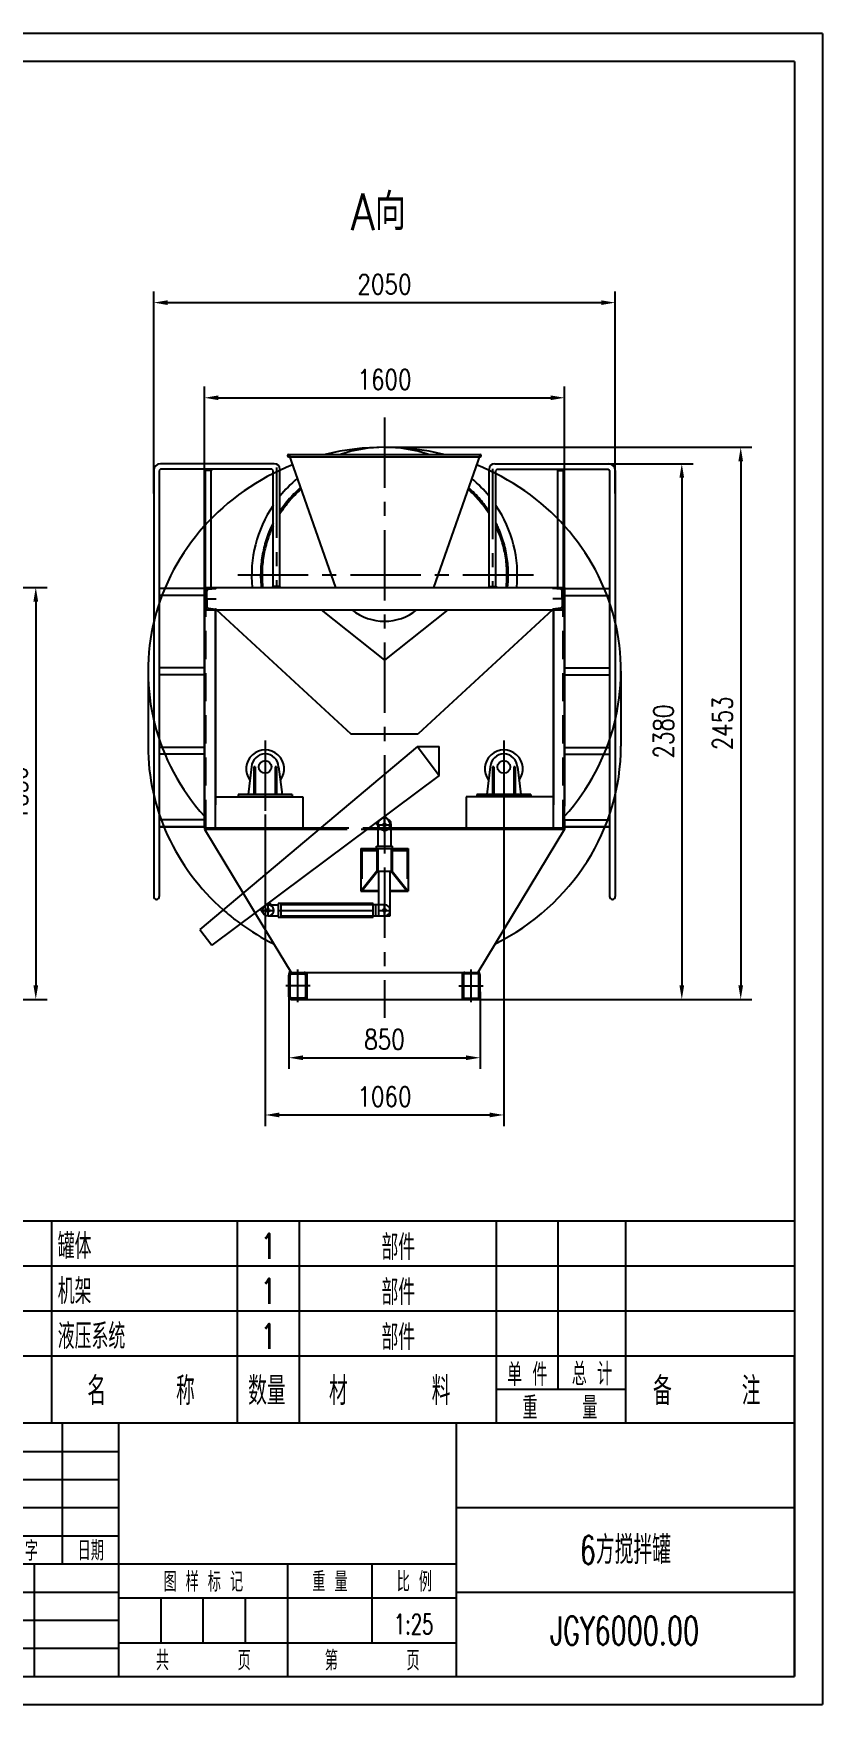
# Model space of a CAD drawing. Header units: inches. Extents: x -625 to 9875, y -125 to 7300.
# Drawn here: x 6371 to 9875, y -125 to 7300 of the extents above; entities that cross this region are included whole.
import ezdxf
from ezdxf.enums import TextEntityAlignment as Align

# ---------------------------------------------------------------- set-up
doc = ezdxf.new("R2010")
doc.units = ezdxf.units.IN
doc.header["$LTSCALE"] = 250
for name, pattern in [('CENTER', [2, 1.25, -0.25, 0.25, -0.25]), ('DASHED', [0.75, 0.5, -0.25]), ('EB_DASHDOT', [39, 30, -3, 3, -3])]:
    doc.linetypes.add(name, pattern=pattern)
for name, color, linetype in [('1轮廓实线层', 7, 'Continuous'), ('2细线层', 4, 'Continuous'), ('3中心线层', 1, 'CENTER'), ('4虚线层', 6, 'DASHED'), ('5剖面线层', 2, 'Continuous'), ('6文字层', 3, 'Continuous'), ('图框层', 7, 'Continuous')]:
    doc.layers.add(name, color=color, linetype=linetype)
doc.layers.add('CAXA1', color=1, linetype='EB_DASHDOT', lineweight=25)
doc.layers.add('CAXA3', color=7, linetype='Continuous', lineweight=25)
doc.styles.add('PC_TEXTSTYLE', font='romans.shx', dxfattribs={"width": 0.667, "bigfont": 'hzfs.shx'})
doc.styles.add('TH_GBDIM', font='romans.shx', dxfattribs={"width": 0.8, "bigfont": 'gbcbig.shx'})
doc.dimstyles.new('TH_GBDIM', dxfattribs={"dimscale": 25, "dimtxt": 3.5, "dimasz": 2.5, "dimexe": 2, "dimexo": 0, "dimgap": 1.5, "dimtad": 1, "dimdec": 1, "dimzin": 0, "dimdsep": 46, "dimtxsty": 'TH_GBDIM', "dimcen": 2.5, "dimclrd": 130, "dimclre": 130, "dimclrt": 3, "dimadec": 0, "dimazin": 0, "dimtfac": 0.714286, "dimtdec": 1, "dimtmove": 0, "dimatfit": 3, "dimfxl": 0, "dimtzin": 0, "dimlwd": -1, "dimlwe": -1, "dimarcsym": 0})

# ---------------------------------------------------------------- blocks, each defined once
blk = doc.blocks.new('*D82')
at = {"layer": '1轮廓实线层', "color": 130}
for p, q in [((7504.5, 3025), (7504.5, 2698.9)), ((8354.5, 3041.6), (8354.5, 2698.9)), ((7567, 2748.9), (8292, 2748.9))]:
    blk.add_line(p, q, dxfattribs=at)
for points in [[(7567, 2759.3), (7567, 2738.5), (7504.5, 2748.9)], [(8292, 2759.3), (8292, 2738.5), (8354.5, 2748.9)]]:
    blk.add_solid(points, dxfattribs=at)
at = {"layer": 'Defpoints', "color": 0}
for p in [(7504.5, 3025), (8354.5, 3041.6), (8354.5, 2748.9)]:
    blk.add_point(p, dxfattribs=at)
at = {"layer": '1轮廓实线层', "color": 3, "insert": (7929.5, 2830.2), "char_height": 87.5, "attachment_point": 5, "style": 'TH_GBDIM'}
blk.add_mtext('850{}{}', dxfattribs=at)
blk = doc.blocks.new('*D87')
at = {"layer": '1轮廓实线层', "color": 130}
for p, q in [((6904.5, 5255.2), (6904.5, 6153.9)), ((6967, 6103.9), (8892, 6103.9)), ((8954.5, 5255.2), (8954.5, 6153.9))]:
    blk.add_line(p, q, dxfattribs=at)
for points in [[(6967, 6114.3), (6967, 6093.4), (6904.5, 6103.9)], [(8892, 6114.3), (8892, 6093.4), (8954.5, 6103.9)]]:
    blk.add_solid(points, dxfattribs=at)
at = {"layer": 'Defpoints', "color": 0}
for p in [(8954.5, 6103.9), (6904.5, 5255.2), (8954.5, 5255.2)]:
    blk.add_point(p, dxfattribs=at)
at = {"layer": '1轮廓实线层', "color": 3, "insert": (7929.5, 6185.1), "char_height": 87.5, "attachment_point": 5, "style": 'TH_GBDIM'}
blk.add_mtext('2050{}{}', dxfattribs=at)
blk = doc.blocks.new('*D88')
at = {"layer": '1轮廓实线层', "color": 130}
for p, q in [((7129.5, 4838.3), (7129.5, 5731.2)), ((8729.5, 4838.3), (8729.5, 5731.2)), ((7192, 5681.2), (8667, 5681.2))]:
    blk.add_line(p, q, dxfattribs=at)
for points in [[(7192, 5691.6), (7192, 5670.7), (7129.5, 5681.2)], [(8667, 5691.6), (8667, 5670.7), (8729.5, 5681.2)]]:
    blk.add_solid(points, dxfattribs=at)
at = {"layer": 'Defpoints', "color": 0}
for p in [(8729.5, 5681.2), (7129.5, 4838.3), (8729.5, 4838.3)]:
    blk.add_point(p, dxfattribs=at)
at = {"layer": '1轮廓实线层', "color": 3, "insert": (7929.5, 5762.4), "char_height": 87.5, "attachment_point": 5, "style": 'TH_GBDIM'}
blk.add_mtext('1600{}{}', dxfattribs=at)
blk = doc.blocks.new('*D89')
at = {"layer": '1轮廓实线层', "color": 130}
for p, q in [((7929.5, 5461.4), (9561.5, 5461.4)), ((9511.5, 5398.9), (9511.5, 3070.5)), ((7929.5, 3008), (9561.5, 3008))]:
    blk.add_line(p, q, dxfattribs=at)
for points in [[(9501.1, 5398.9), (9521.9, 5398.9), (9511.5, 5461.4)], [(9501.1, 3070.5), (9521.9, 3070.5), (9511.5, 3008)]]:
    blk.add_solid(points, dxfattribs=at)
at = {"layer": 'Defpoints', "color": 0}
for p in [(7929.5, 5461.4), (7929.5, 3008), (9511.5, 3008)]:
    blk.add_point(p, dxfattribs=at)
at = {"layer": '1轮廓实线层', "color": 3, "insert": (9430.3, 4234.7), "char_height": 87.5, "attachment_point": 5, "rotation": 90, "style": 'TH_GBDIM'}
blk.add_mtext('2453{}{}', dxfattribs=at)
blk = doc.blocks.new('*D90')
at = {"layer": '1轮廓实线层', "color": 130}
for p, q in [((8459.5, 3862.7), (8459.5, 2444.7)), ((7399.5, 3829.4), (7399.5, 2444.7)), ((7462, 2494.7), (8397, 2494.7))]:
    blk.add_line(p, q, dxfattribs=at)
for points in [[(7462, 2505.2), (7462, 2484.3), (7399.5, 2494.7)], [(8397, 2505.2), (8397, 2484.3), (8459.5, 2494.7)]]:
    blk.add_solid(points, dxfattribs=at)
at = {"layer": 'Defpoints', "color": 0}
for p in [(8459.5, 3862.7), (7399.5, 3829.4), (8459.5, 2494.7)]:
    blk.add_point(p, dxfattribs=at)
at = {"layer": '1轮廓实线层', "color": 3, "insert": (7929.5, 2576), "char_height": 87.5, "attachment_point": 5, "style": 'TH_GBDIM'}
blk.add_mtext('1060{}{}', dxfattribs=at)
blk = doc.blocks.new('*D91')
at = {"layer": '1轮廓实线层', "color": 130}
for p, q in [((5719.2, 4838.3), (6430.9, 4838.3)), ((6380.9, 4775.8), (6380.9, 3070.5)), ((5186.2, 3008), (6430.9, 3008))]:
    blk.add_line(p, q, dxfattribs=at)
for points in [[(6370.5, 4775.8), (6391.4, 4775.8), (6380.9, 4838.3)], [(6370.5, 3070.5), (6391.4, 3070.5), (6380.9, 3008)]]:
    blk.add_solid(points, dxfattribs=at)
at = {"layer": 'Defpoints', "color": 0}
for p in [(5719.2, 4838.3), (5186.2, 3008), (6380.9, 3008)]:
    blk.add_point(p, dxfattribs=at)
at = {"layer": '1轮廓实线层', "color": 3, "insert": (6299.7, 3923.2), "char_height": 87.5, "attachment_point": 5, "rotation": 90, "style": 'TH_GBDIM'}
blk.add_mtext('1830{}{}', dxfattribs=at)
blk = doc.blocks.new('*D98')
at = {"layer": '1轮廓实线层', "color": 130}
for p, q in [((8882.4, 5388.3), (9299.9, 5388.3)), ((9249.9, 5325.8), (9249.9, 3070.5)), ((8173.9, 3008), (9299.9, 3008))]:
    blk.add_line(p, q, dxfattribs=at)
for points in [[(9239.4, 5325.8), (9260.3, 5325.8), (9249.9, 5388.3)], [(9239.4, 3070.5), (9260.3, 3070.5), (9249.9, 3008)]]:
    blk.add_solid(points, dxfattribs=at)
at = {"layer": 'Defpoints', "color": 0}
for p in [(8882.4, 5388.3), (8173.9, 3008), (9249.9, 3008)]:
    blk.add_point(p, dxfattribs=at)
at = {"layer": '1轮廓实线层', "color": 3, "insert": (9168.6, 4198.2), "char_height": 87.5, "attachment_point": 5, "rotation": 90, "style": 'TH_GBDIM'}
blk.add_mtext('2380{}{}', dxfattribs=at)
blk = doc.blocks.new('PC_TITLE_BLOCK')
at = {"layer": '1轮廓实线层'}
for p, q in [((0, 45), (-180, 45)), ((-180, 0), (-180, 45)), ((-172, 20), (-172, 45)), ((-165, 20), (-165, 45)), ((-145, 20), (-145, 45)), ((-130, 20), (-130, 45)), ((-120, 0), (-120, 45)), ((-60, 30), (0, 30)), ((-180, 20), (-60, 20)), ((-165, 0), (-165, 20)), ((-150, 0), (-150, 20)), ((-135, 0), (-135, 20)), ((-60, 15), (0, 15)), ((-180, 0), (0, 0))]:
    blk.add_line(p, q, dxfattribs=at)
at = {"layer": '1轮廓实线层', "color": 7}
for p, q in [((-60, 0), (-60, 45)), ((-180, 25), (-120, 25))]:
    blk.add_line(p, q, dxfattribs=at)
at = {"layer": '2细线层'}
for p, q in [((-180, 40), (-120, 40)), ((-180, 35), (-120, 35)), ((-180, 30), (-120, 30)), ((-90, 0), (-90, 20)), ((-75, 6), (-75, 20)), ((-180, 15), (-120, 15)), ((-120, 14), (-60, 14)), ((-112.5, 6), (-112.5, 14)), ((-105, 6), (-105, 14)), ((-97.5, 6), (-97.5, 14)), ((-180, 10), (-120, 10)), ((-120, 6), (-60, 6)), ((-180, 5), (-120, 5))]:
    blk.add_line(p, q, dxfattribs=at)
at = {"layer": '图框层'}
blk.add_line((0, 0), (0, 45), dxfattribs=at)
at = {"layer": '6文字层', "style": 'PC_TEXTSTYLE', "width": 0.667}
for s, p in [('标记', (-176, 22.5)), ('处数', (-168.5, 22.5)), (' 更改文件号 ', (-155, 22.5)), (' 签 字 ', (-137.5, 22.5)), (' 日期 ', (-125, 22.5)), (' 设 计 ', (-172.5, 17.51)), (' 标准化 ', (-142.5, 17.51)), (' 图 样 标 记 ', (-105, 17)), (' 重 量 ', (-82.5, 17)), (' 比 例 ', (-67.5, 17)), (' 审 核 ', (-172.5, 7.5)), (' 工 艺 ', (-172.5, 2.5)), (' 日 期 ', (-142.5, 2.5)), ('共       页', (-105, 3)), ('第       页', (-75, 3))]:
    blk.add_text(s, height=3.5, dxfattribs=at).set_placement(p, align=Align.MIDDLE)
at = {"layer": '6文字层', "style": 'PC_TEXTSTYLE', "flags": 8}
for tag, height, width, p, p2 in [('企业名称', 5, 1.98445, (-54.29, 34.82), (-5.27, 34.82)), ('产品名称或材料标记', 7, 0.600652, (-113.46, 28.64), (-66.42, 28.64)), ('图样名称', 5, 2.004495, (-54.79, 19.98), (-5.27, 19.98)), ('标准化', 3.5, 1.023147, (-133.83, 15.37), (-120.75, 15.37)), ('审核', 3.5, 1.579393, (-163.99, 5.37), (-150.63, 5.37)), ('重量', 3.5, 1.408247, (-88.46, 7.54), (-76.55, 7.54)), ('比例', 3.5, 1.385287, (-73.35, 7.54), (-61.93, 7.54)), ('图样代号', 5, 2.006536, (-54.79, 5.63), (-5.52, 5.63)), ('工艺', 3.5, 1.621807, (-164.21, 0.37), (-150.89, 0.37)), ('日期', 3.5, 1.560088, (-133.83, 0.37), (-120.75, 0.37)), ('共几页', 3.5, 0.557144, (-108.07, 0.63), (-101.05, 0.63))]:
    blk.add_attdef(tag, text='', height=height, dxfattribs=dict(at, width=width)).set_placement(p, p2, align=Align.FIT)
at = {"layer": '6文字层', "style": 'PC_TEXTSTYLE', "width": 3.962018, "flags": 8}
blk.add_attdef('设计', text='', height=3.5, rotation=358.4644, dxfattribs=at).set_placement((-164.23, 15.37), (-150.37, 15), align=Align.FIT)
at = {"layer": '6文字层', "color": 3, "style": 'PC_TEXTSTYLE', "width": 0.56476, "flags": 8}
blk.add_attdef('第几页', text='', height=3.5, dxfattribs=at).set_placement((-78.29, 0.75), (-71.16, 0.75), align=Align.FIT)
at = {"layer": '6文字层', "ltscale": 10, "style": 'PC_TEXTSTYLE', "flags": 1}
blk.add_attdef('图纸张数', (-58.68, -0.49), '', height=2.5, dxfattribs=at)
blk = doc.blocks.new('PC_MXBTITLERECORD')
at = {"layer": '1轮廓实线层'}
for p, q in [((-180, 0), (-180, 12)), ((0, 0), (0, 12))]:
    blk.add_line(p, q, dxfattribs=at)
at = {"layer": '2细线层'}
for p, q in [((-169, 12), (-169, 0)), ((-132, 12), (-132, 0)), ((-99, 12), (-99, 0)), ((-88, 12), (-88, 0)), ((-53, 12), (-53, 0)), ((-42, 12), (-42, 6)), ((-30, 12), (-30, 0)), ((-30, 6), (-53, 6))]:
    blk.add_line(p, q, dxfattribs=at)
at = {"style": 'PC_TEXTSTYLE', "flags": 1}
blk.add_attdef('Fo oFShowMe', (-53, 6), '', height=0.00000005, dxfattribs=at)
at = {"layer": '6文字层', "style": 'PC_TEXTSTYLE', "width": 0.667}
for s, height, p in [('单 件', 4, (-47.45, 8.84)), ('总 计', 4, (-35.96, 8.94)), ('序号', 5, (-174.77, 6)), ('代     号', 5, (-151.09, 6)), ('名     称', 5, (-116.06, 6)), ('数量', 5, (-93.71, 6)), ('材      料', 5, (-71.89, 6)), ('备     注', 5, (-15.57, 6)), ('重    量', 4, (-41.65, 2.94))]:
    blk.add_text(s, height=height, dxfattribs=at).set_placement(p, align=Align.MIDDLE)
blk = doc.blocks.new('PC_MXB_BLOCK')
at = {"layer": '1轮廓实线层'}
for p, q in [((-180, 8), (-180, 0)), ((0, 8), (0, 0))]:
    blk.add_line(p, q, dxfattribs=at)
at = {"layer": '2细线层'}
for p, q in [((-180, 8), (0, 8)), ((-169, 8), (-169, 0)), ((-132, 8), (-132, 0)), ((-99, 8), (-99, 0)), ((-88, 8), (-88, 0)), ((-53, 8), (-53, 0)), ((-42, 8), (-42, 0)), ((-30, 8), (-30, 0)), ((-180, 0), (0, 0))]:
    blk.add_line(p, q, dxfattribs=at)
at = {"layer": '6文字层', "style": 'PC_TEXTSTYLE'}
for tag, width, p, p2 in [('序号', 0.769182, (-178.38, 1.35), (-170.09, 1.35)), ('代号', 3.14773, (-168.05, 1.35), (-134.11, 1.35)), ('名称', 2.802424, (-130.87, 1.2), (-100.28, 1.2)), ('数量', 0.817449, (-97.88, 1.2), (-89, 1.2)), ('材料', 2.943328, (-86.43, 1.01), (-54.3, 1.01)), ('总重', 0.958888, (-41.2, 1.27), (-30.86, 1.27)), ('备注', 2.494074, (-28.61, 1.02), (-1.16, 1.02)), ('单重', 0.854038, (-52.21, 0.89), (-43, 0.89))]:
    blk.add_attdef(tag, text='', height=4.5, dxfattribs=dict(at, width=width)).set_placement(p, p2, align=Align.FIT)

msp = doc.modelspace()

# ---------------------------------------------------------------- hatches: boundary and pattern name
at = {"layer": '5剖面线层'}
for points in [[(7159.51, 5358.34), (7164.51, 5363.34), (7129.51, 5363.34), (7134.51, 5358.34)], [(8699.51, 5358.34), (8694.51, 5363.34), (8729.51, 5363.34), (8724.51, 5358.34)], [(7434.51, 4843.34), (7464.51, 4843.34), (7469.51, 4838.34), (7429.51, 4838.34)], [(8424.51, 4843.34), (8394.51, 4843.34), (8389.51, 4838.34), (8429.51, 4838.34)], [(7510.18, 3135.21), (7508.03, 3124.53, -0.1577261), (7514.6, 3127.89)], [(8348.85, 3135.21), (8344.51, 3128.05), (8342.51, 3128.05, -0.1989124), (8351, 3124.53)]]:
    msp.add_hatch(color=256, dxfattribs=at).paths.add_polyline_path(points)

# ---------------------------------------------------------------- linework, layer by layer
for p, q in [((7504.51, 5429.45), (8354.51, 5429.45)), ((7504.51, 5429.45), (7711.84, 4838.34)), ((8354.51, 5429.45), (8147.18, 4838.34)), ((7439.51, 5388.34), (6935.51, 5388.34)), ((7428.51, 5363.34), (6935.51, 5363.34)), ((7134.51, 5358.34), (7129.51, 5363.34)), ((7134.51, 4838.34), (7134.51, 5363.34)), ((7159.51, 5358.34), (7134.51, 5358.34)), ((7159.51, 5358.34), (7164.51, 5363.34)), ((7159.51, 4838.34), (7159.51, 5363.34)), ((7434.51, 4843.34), (7434.51, 5357.34)), ((7464.51, 4843.34), (7464.51, 5363.34)), ((7504.51, 5419.45), (8354.51, 5419.45)), ((8394.51, 4843.34), (8394.51, 5363.34)), ((8419.51, 5388.34), (8923.51, 5388.34)), ((8424.51, 4843.34), (8424.51, 5357.34)), ((8430.51, 5363.34), (8923.51, 5363.34)), ((8699.51, 5358.34), (8694.51, 5363.34)), ((8699.51, 4838.34), (8699.51, 5363.34)), ((8699.51, 5358.34), (8724.51, 5358.34)), ((8724.51, 4838.34), (8724.51, 5363.34)), ((8724.51, 5358.34), (8729.51, 5363.34)), ((7129.51, 4833.34), (6929.51, 4833.34)), ((7129.51, 3770.28), (7129.51, 4838.34)), ((7129.51, 4838.34), (8729.51, 4838.34)), ((7135.51, 4738.34), (7135.51, 4838.34)), ((7434.51, 4843.34), (7429.51, 4838.34)), ((7464.51, 4843.34), (7434.51, 4843.34)), ((7464.51, 4843.34), (7469.51, 4838.34)), ((8394.51, 4843.34), (8389.51, 4838.34)), ((8394.51, 4843.34), (8424.51, 4843.34)), ((8424.51, 4843.34), (8429.51, 4838.34)), ((8723.51, 4738.34), (8723.51, 4838.34)), ((8723.51, 4738.34), (8723.51, 4838.34)), ((8729.51, 3770.28), (8729.51, 4838.34)), ((8729.51, 3770.28), (8729.51, 4838.34)), ((8729.51, 4833.34), (8929.51, 4833.34)), ((7129.51, 4803.34), (6929.51, 4803.34)), ((8729.51, 4803.34), (8929.51, 4803.34)), ((7135.51, 4738.34), (8723.51, 4738.34)), ((7179.51, 3770.28), (7179.51, 4738.34)), ((7183.51, 4738.34), (7779.51, 4188.34)), ((7648.66, 4738.34), (7929.51, 4515.1)), ((8210.36, 4738.34), (7929.51, 4515.1)), ((8675.51, 4738.34), (8079.51, 4188.34)), ((8679.51, 3770.28), (8679.51, 4738.34)), ((8679.51, 3770.28), (8679.51, 4738.34)), ((6879.51, 4466.53), (6879.51, 4133.66)), ((7129.51, 4480.65), (6929.51, 4480.65)), ((8729.51, 4480.65), (8929.51, 4480.65)), ((8979.51, 4466.53), (8979.51, 4133.66)), ((7129.51, 4450.65), (6929.51, 4450.65)), ((8729.51, 4450.65), (8929.51, 4450.65)), ((7779.51, 4188.34), (8079.51, 4188.34)), ((7129.51, 4127.97), (6929.51, 4127.97)), ((7129.51, 4097.97), (6929.51, 4097.97)), ((8729.51, 4127.97), (8929.51, 4127.97)), ((8729.51, 4097.97), (8929.51, 4097.97)), ((7179.51, 3907.9), (7566.62, 3907.9)), ((8679.51, 3907.9), (8292.4, 3907.9)), ((7129.51, 3805.28), (6929.51, 3805.28)), ((7129.51, 3805.28), (7129.51, 3775.28)), ((8729.51, 3805.28), (8729.51, 3775.28)), ((8729.51, 3805.28), (8929.51, 3805.28)), ((7129.51, 3775.28), (6929.51, 3775.28)), ((6929.51, 3775.28), (7129.51, 3775.28)), ((7129.51, 3770.28), (7646.25, 3770.28)), ((7129.51, 3770.28), (7129.51, 3764.28)), ((7129.51, 3764.28), (7639.11, 3764.28)), ((7129.51, 3764.28), (7301.43, 3480.18)), ((7853.2, 3764.28), (8729.51, 3764.28)), ((7861.23, 3770.28), (8729.51, 3770.28)), ((8729.51, 3764.28), (8344.51, 3128.05)), ((8929.51, 3775.28), (8729.51, 3775.28)), ((8729.51, 3775.28), (8929.51, 3775.28)), ((8729.51, 3770.28), (8729.51, 3764.28)), ((8729.51, 3770.28), (8729.51, 3764.28)), ((7824.51, 3678.52), (7899.51, 3678.52)), ((7959.51, 3678.52), (8034.51, 3678.52)), ((7895.51, 3578.52), (7824.51, 3488.52)), ((7899.51, 3578.52), (7828.51, 3488.52)), ((7895.51, 3578.52), (7899.51, 3578.52)), ((7959.51, 3578.52), (7963.51, 3578.52)), ((7959.51, 3578.52), (8030.51, 3488.52)), ((7963.51, 3578.52), (8034.51, 3488.52)), ((7824.51, 3488.52), (7904.51, 3488.52)), ((7954.51, 3488.52), (8034.51, 3488.52)), ((7354.82, 3391.95), (7514.51, 3128.05)), ((7508.03, 3124.53), (7510.18, 3135.21)), ((7516.51, 3128.05), (8344.51, 3128.05)), ((8351, 3124.53), (8348.85, 3135.21)), ((7516.51, 3008.05), (8342.51, 3008.05))]:
    msp.add_line(p, q)
for centre, radius, start, end in [((7504.51, 5424.45), 5, 90, 270), ((8354.51, 5424.45), 5, 270, 90), ((6935.51, 5357.34), 31, 90, 180), ((6935.51, 5357.34), 6, 90, 180), ((7428.51, 5357.34), 6, 0, 90), ((7439.51, 5363.34), 25, 0, 90), ((8419.51, 5363.34), 25, 90, 180), ((8430.51, 5357.34), 6, 90, 180), ((8923.51, 5357.34), 31, 0, 90), ((8923.51, 5357.34), 6, 0, 90), ((7929.51, 4922.04), 233.59, 231.854617, 308.145383), ((6917.01, 3465.08), 12.5, 180, 360), ((8942.01, 3465.08), 12.5, 180, 360)]:
    msp.add_arc(centre, radius, start, end)
for centre, major_axis, ratio, start_param, end_param in [((7929.51, 4466.53), (-1050, 0), 0.9475206, 10.74135, 11.2497986), ((7929.51, 4894.42), (-590, 0), 0.9610381, 4.3749447, 5.0498333), ((7929.51, 4466.53), (-1050, 0), 0.9475206, 5.1121901, 6.9877327), ((7929.51, 4466.53), (-1050, 0), 0.9475206, 8.7202305, 10.5957731), ((7929.51, 4894.42), (-590, 0), 0.9610381, 5.4285975, 5.620163), ((7929.51, 4894.42), (-590, 0), 0.9610381, 3.804615, 3.9961804), ((7929.51, 4894.42), (-590, 0), 0.9610381, 5.7078007, 6.3822521), ((7929.51, 4894.42), (-590, 0), 0.9610381, 3.0425259, 3.7169773), ((7929.51, 4133.66), (-1050, 0), 0.9475206, 6.2831853, 7.1034244), ((7929.51, 4133.66), (-1050, 0), 0.9475206, 2.0579505, 3.1415927), ((7929.51, 4133.66), (-1050, 0), 0.9475206, 7.1999668, 7.3668274)]:
    msp.add_ellipse(centre, major_axis=major_axis, ratio=ratio, start_param=start_param, end_param=end_param)
for points, knots in [([(7556.38, 5281.58), (7550.97, 5276.8), (7545.66, 5271.91), (7522.47, 5249.67), (7505.74, 5231.22), (7481.27, 5200.14), (7472.62, 5188.16), (7464.51, 5175.85)], [5.45656124, 5.45656124, 5.45656124, 5.45656124, 5.49669675, 5.49669675, 5.63551928, 5.63551928, 5.71846845, 5.71846845, 5.71846845, 5.71846845]), ([(7558.52, 5275.46), (7547.15, 5265.31), (7536.24, 5254.69), (7509.29, 5226.11), (7494.01, 5207.51), (7474.7, 5180.41), (7469.5, 5172.67), (7464.51, 5164.8)], [5.46114899, 5.46114899, 5.46114899, 5.46114899, 5.54685521, 5.54685521, 5.68293033, 5.68293033, 5.73598715, 5.73598715, 5.73598715, 5.73598715]), ([(8394.51, 5164.8), (8386.14, 5178.01), (8377.15, 5190.86), (8352.97, 5222.32), (8336.99, 5240.39), (8313.53, 5263.54), (8307.09, 5269.58), (8300.5, 5275.46)], [3.68879117, 3.68879117, 3.68879117, 3.68879117, 3.77787862, 3.77787862, 3.91395374, 3.91395374, 3.96362896, 3.96362896, 3.96362896, 3.96362896]), ([(8394.51, 5175.85), (8382.34, 5194.32), (8368.95, 5212.08), (8338.49, 5247.61), (8321.16, 5265.2), (8302.65, 5281.58)], [3.70631074, 3.70631074, 3.70631074, 3.70631074, 3.83082627, 3.83082627, 3.96821704, 3.96821704, 3.96821704, 3.96821704]), ([(7434.51, 5124.12), (7427.96, 5111.16), (7421.96, 5097.93), (7407.38, 5061.8), (7399.86, 5038.51), (7388.26, 4991.15), (7384.18, 4967.09), (7380.29, 4926.77), (7379.51, 4910.59), (7379.51, 4894.42), (7379.51, 4879.95), (7380.13, 4865.48), (7381.74, 4846.81), (7382.16, 4842.57), (7382.64, 4838.34)], [5.83099045, 5.83099045, 5.83099045, 5.83099045, 5.91316436, 5.91316436, 6.0519869, 6.0519869, 6.19080944, 6.19080944, 6.28318531, 6.28318531, 6.28318531, 6.36580302, 6.36580302, 6.39012517, 6.39012517, 6.39012517, 6.39012517]), ([(8476.39, 4838.34), (8478.37, 4856.11), (8479.42, 4873.98), (8479.63, 4916.17), (8477.99, 4940.49), (8471.24, 4988.68), (8466.11, 5012.56), (8452.47, 5059.42), (8443.96, 5082.4), (8430.86, 5111.24), (8427.75, 5117.72), (8424.51, 5124.12)], [3.03465279, 3.03465279, 3.03465279, 3.03465279, 3.13671358, 3.13671358, 3.27553612, 3.27553612, 3.41435866, 3.41435866, 3.5531812, 3.5531812, 3.59378801, 3.59378801, 3.59378801, 3.59378801]), ([(7434.51, 5110.5), (7426.94, 5094.59), (7420.21, 5078.33), (7406.44, 5039.46), (7400.12, 5016.64), (7390.77, 4970.39), (7387.73, 4946.96), (7385.79, 4913.78), (7385.51, 4904.1), (7385.51, 4894.42), (7385.51, 4880.07), (7386.13, 4865.72), (7387.75, 4847.05), (7388.18, 4842.69), (7388.67, 4838.34)], [5.85418814, 5.85418814, 5.85418814, 5.85418814, 5.95508057, 5.95508057, 6.09115569, 6.09115569, 6.22723082, 6.22723082, 6.28318531, 6.28318531, 6.28318531, 6.36609917, 6.36609917, 6.39141572, 6.39141572, 6.39141572, 6.39141572]), ([(8470.35, 4838.34), (8471.6, 4849.37), (8472.48, 4860.45), (8474.07, 4895.06), (8473.48, 4918.65), (8468.98, 4965.56), (8465.06, 4988.86), (8453.98, 5034.76), (8446.81, 5057.36), (8433.9, 5089.9), (8429.38, 5100.28), (8424.51, 5110.5)], [3.03336223, 3.03336223, 3.03336223, 3.03336223, 3.09750301, 3.09750301, 3.23357813, 3.23357813, 3.36965325, 3.36965325, 3.50572837, 3.50572837, 3.57058943, 3.57058943, 3.57058943, 3.57058943])]:
    msp.add_open_spline(points, degree=3, knots=knots)
at = {"layer": '1轮廓实线层'}
for p, q in [((6904.51, 5357.34), (6904.51, 3465.08)), ((6929.51, 5357.34), (6929.51, 3867.3)), ((8929.51, 5357.34), (8929.51, 3867.3)), ((8954.51, 5357.34), (8954.51, 3465.08)), ((6929.51, 4838.34), (6929.51, 3465.08)), ((7129.51, 4838.34), (7129.51, 3867.3)), ((7129.51, 4838.34), (7129.51, 3867.3)), ((7135.51, 4838.34), (7135.51, 4738.34)), ((7135.51, 4838.34), (7135.51, 4738.34)), ((7135.51, 4838.34), (7135.51, 4738.34)), ((7135.51, 4838.34), (7135.51, 4738.34)), ((7135.51, 4838.34), (7135.51, 4738.34)), ((8723.51, 4838.34), (8723.51, 4738.34)), ((8723.51, 4838.34), (8723.51, 4738.34)), ((8723.51, 4838.34), (8723.51, 4738.34)), ((8723.51, 4838.34), (8723.51, 4738.34)), ((8723.51, 4838.34), (8723.51, 4738.34)), ((8729.51, 4838.34), (8729.51, 3867.3)), ((8729.51, 4838.34), (8729.51, 3867.3)), ((8929.51, 4838.34), (8929.51, 3465.08)), ((7179.51, 4738.34), (7179.51, 3873.3)), ((7179.51, 4738.34), (7179.51, 3873.3)), ((7183.51, 4738.34), (7183.51, 4738.34)), ((7183.51, 4738.34), (7183.51, 4738.34)), ((8675.51, 4738.34), (8675.51, 4738.34)), ((8675.51, 4738.34), (8675.51, 4738.34)), ((8679.51, 4738.34), (8679.51, 3873.3)), ((8679.51, 4738.34), (8679.51, 3873.3)), ((8076.35, 4132.15), (8172.03, 4132.15)), ((8076.35, 4132.15), (8172.03, 4002.47)), ((8172.03, 4002.47), (8172.03, 4132.15)), ((7339.51, 4041), (7323.51, 3918.19)), ((7339.51, 4041), (7323.51, 3918.19)), ((7355.51, 4041), (7349.51, 4041)), ((7349.51, 4041), (7349.51, 3918.19)), ((7349.51, 4041), (7349.51, 3918.19)), ((7349.51, 4041), (7355.51, 4041)), ((7355.51, 4041), (7355.51, 3918.19)), ((7355.51, 4041), (7355.51, 3918.19)), ((7443.51, 4041), (7443.51, 3918.19)), ((7449.51, 4041), (7443.51, 4041)), ((7443.51, 4041), (7449.51, 4041)), ((7443.51, 4041), (7443.51, 3918.19)), ((7449.51, 4041), (7449.51, 3918.19)), ((7449.51, 4041), (7449.51, 3918.19)), ((7459.51, 4041), (7475.51, 3918.19)), ((7459.51, 4041), (7475.51, 3918.19)), ((8399.51, 4041), (8383.51, 3918.19)), ((8399.51, 4041), (8383.51, 3918.19)), ((8409.51, 4041), (8409.51, 3918.19)), ((8415.51, 4041), (8409.51, 4041)), ((8409.51, 4041), (8415.51, 4041)), ((8409.51, 4041), (8409.51, 3918.19)), ((8415.51, 4041), (8415.51, 3918.19)), ((8415.51, 4041), (8415.51, 3918.19)), ((8509.51, 4041), (8503.51, 4041)), ((8503.51, 4041), (8503.51, 3918.19)), ((8503.51, 4041), (8503.51, 3918.19)), ((8503.51, 4041), (8509.51, 4041)), ((8509.51, 4041), (8509.51, 3918.19)), ((8509.51, 4041), (8509.51, 3918.19)), ((8519.51, 4041), (8535.51, 3918.19)), ((8519.51, 4041), (8535.51, 3918.19)), ((7279.51, 3918.19), (7279.51, 3907.9)), ((7519.51, 3918.19), (7279.51, 3918.19)), ((7279.51, 3918.19), (7279.51, 3907.9)), ((7279.51, 3918.19), (7519.51, 3918.19)), ((7519.51, 3918.19), (7519.51, 3907.9)), ((7519.51, 3918.19), (7519.51, 3907.9)), ((7566.62, 3907.9), (7566.62, 3770.28)), ((8292.4, 3907.9), (8292.4, 3770.28)), ((8579.51, 3918.19), (8339.51, 3918.19)), ((8339.51, 3918.19), (8339.51, 3907.9)), ((8339.51, 3918.19), (8579.51, 3918.19)), ((8339.51, 3918.19), (8339.51, 3907.9)), ((8579.51, 3918.19), (8339.51, 3918.19)), ((8339.51, 3918.19), (8339.51, 3907.9)), ((8339.51, 3918.19), (8579.51, 3918.19)), ((8339.51, 3918.19), (8339.51, 3907.9)), ((8579.51, 3918.19), (8579.51, 3907.9)), ((8579.51, 3918.19), (8579.51, 3907.9)), ((8579.51, 3918.19), (8579.51, 3907.9)), ((8579.51, 3918.19), (8579.51, 3907.9)), ((7824.51, 3678.52), (7824.51, 3488.52)), ((7895.51, 3678.52), (7895.51, 3578.52)), ((7899.51, 3678.85), (7899.51, 3578.52)), ((7959.51, 3678.85), (7959.51, 3578.52)), ((7963.51, 3678.52), (7963.51, 3578.52)), ((8034.51, 3678.52), (8034.51, 3488.52)), ((7899.51, 3578.52), (7959.51, 3578.52)), ((7584.51, 3128.05), (7584.51, 3008.05)), ((8274.51, 3128.05), (8274.51, 3008.05)), ((7504.51, 3020.05), (7504.51, 3116.05)), ((8354.51, 3020.05), (8354.51, 3116.05))]:
    msp.add_line(p, q, dxfattribs=at)
at = {"layer": '1轮廓实线层', "linetype": 'Continuous', "lineweight": 25}
for p, q in [((8076.35, 4132.15), (7109.85, 3318.99)), ((8172.03, 4002.47), (7162.61, 3248.36)), ((7109.85, 3318.99), (7162.61, 3248.36))]:
    msp.add_line(p, q, dxfattribs=at)
at = {"layer": '1轮廓实线层'}
for centre in [(7399.51, 4041), (7399.51, 4041), (8459.51, 4041), (8459.51, 4041)]:
    msp.add_circle(centre, 28.16, dxfattribs=at)
for centre, radius, start, end in [((7399.51, 4031.83), 84.5, 323.324193, 216.675807), ((7399.51, 4031.83), 84.5, 323.324193, 216.675807), ((7399.51, 4038.92), 60.04, 1.985946, 178.014054), ((7399.51, 4038.92), 60.04, 1.985946, 178.014054), ((8459.51, 4031.83), 84.5, 323.324193, 216.675807), ((8459.51, 4031.83), 84.5, 323.324193, 216.675807), ((8459.51, 4038.92), 60.04, 1.985946, 178.014054), ((8459.51, 4038.92), 60.04, 1.985946, 178.014054), ((7516.51, 3116.05), 12, 90, 180), ((8342.51, 3116.05), 12, 360, 90), ((7516.51, 3020.05), 12, 180, 270), ((8342.51, 3020.05), 12, 270, 360)]:
    msp.add_arc(centre, radius, start, end, dxfattribs=at)
at = {"layer": '2细线层'}
for p, q in [((9875, 7300), (-625, 7300)), ((9875, 7300), (9875, -125)), ((-625, -125), (9875, -125))]:
    msp.add_line(p, q, dxfattribs=at)
at = {"layer": '3中心线层'}
for p, q in [((7929.51, 5593.45), (7929.51, 2926.24)), ((7449.51, 5370.68), (7449.51, 4838.34)), ((8409.51, 5365.73), (8409.51, 4838.34)), ((7278.1, 4894.42), (8623.59, 4894.42)), ((7130.51, 4788.34), (7181.64, 4788.34)), ((8728.51, 4788.34), (8677.39, 4788.34)), ((7399.51, 4157.79), (7399.51, 3829.4)), ((8459.51, 4157.79), (8459.51, 3829.4)), ((7544.51, 2996.06), (7544.51, 3141.38)), ((8314.51, 2996.06), (8314.51, 3141.38)), ((7599.04, 3068.05), (7491.89, 3068.05)), ((8259.99, 3068.05), (8367.14, 3068.05))]:
    msp.add_line(p, q, dxfattribs=at)
at = {"layer": '4虚线层'}
for p, q in [((7148.47, 4830.99), (7179.69, 4834.11)), ((7148.47, 4830.99), (7179.69, 4834.11)), ((7148.47, 4830.99), (7179.69, 4834.11)), ((8710.56, 4830.99), (8679.34, 4834.11)), ((8710.56, 4830.99), (8679.34, 4834.11)), ((8710.56, 4830.99), (8679.34, 4834.11)), ((8710.56, 4830.99), (8679.34, 4834.11)), ((7140.81, 4788.34), (7140.81, 4822.53)), ((7140.81, 4788.34), (7140.81, 4822.53)), ((7140.81, 4788.34), (7140.81, 4822.53)), ((7140.81, 4788.34), (7140.81, 4754.15)), ((7140.81, 4788.34), (7140.81, 4754.15)), ((7140.81, 4788.34), (7140.81, 4754.15)), ((8718.21, 4788.34), (8718.21, 4822.53)), ((8718.21, 4788.34), (8718.21, 4822.53)), ((8718.21, 4788.34), (8718.21, 4822.53)), ((8718.21, 4788.34), (8718.21, 4822.53)), ((8718.21, 4788.34), (8718.21, 4754.15)), ((8718.21, 4788.34), (8718.21, 4754.15)), ((8718.21, 4788.34), (8718.21, 4754.15)), ((8718.21, 4788.34), (8718.21, 4754.15)), ((7135.51, 3770.28), (7135.51, 4738.34)), ((7148.47, 4745.69), (7179.69, 4742.57)), ((7148.47, 4745.69), (7179.69, 4742.57)), ((7148.47, 4745.69), (7179.69, 4742.57)), ((8710.56, 4745.69), (8679.34, 4742.57)), ((8710.56, 4745.69), (8679.34, 4742.57)), ((8710.56, 4745.69), (8679.34, 4742.57)), ((8710.56, 4745.69), (8679.34, 4742.57)), ((8723.51, 3770.28), (8723.51, 4738.34)), ((8723.51, 3770.28), (8723.51, 4738.34)), ((7639.11, 3764.28), (7853.2, 3764.28)), ((7646.25, 3770.28), (7864.53, 3770.28)), ((7824.51, 3673.52), (7899.51, 3673.52)), ((7828.51, 3669.52), (7899.51, 3669.52)), ((7828.51, 3669.52), (7828.51, 3492.52)), ((7959.51, 3673.52), (8034.51, 3673.52)), ((7959.51, 3669.52), (8030.51, 3669.52)), ((8030.51, 3669.52), (8030.51, 3492.52)), ((7828.51, 3492.52), (7904.51, 3492.52)), ((7954.51, 3492.52), (8030.51, 3492.52)), ((7301.43, 3480.18), (7354.82, 3391.95)), ((7516.51, 3128.05), (7572.51, 3128.05)), ((7516.51, 3122.05), (7572.51, 3122.05)), ((8342.51, 3122.05), (8286.51, 3122.05)), ((7510.51, 3020.05), (7510.51, 3116.05)), ((7578.51, 3116.05), (7578.51, 3020.05)), ((8274.51, 3116.05), (8274.51, 3020.05)), ((8280.51, 3116.05), (8280.51, 3020.05)), ((8348.51, 3020.05), (8348.51, 3116.05)), ((7572.51, 3014.05), (7516.51, 3014.05)), ((8286.51, 3014.05), (8342.51, 3014.05))]:
    msp.add_line(p, q, dxfattribs=at)
for centre, radius, start, end in [((7149.31, 4822.53), 8.5, 95.71, 180), ((7149.31, 4822.53), 8.5, 95.71, 180), ((7149.31, 4822.53), 8.5, 95.71, 180), ((7179.26, 4838.34), 4.25, 275.710004, 0), ((7179.26, 4838.34), 4.25, 275.71, 0), ((7179.26, 4838.34), 4.25, 275.71, 0), ((8679.76, 4838.34), 4.25, 180, 264.289996), ((8679.76, 4838.34), 4.25, 180, 264.29), ((8679.76, 4838.34), 4.25, 180, 264.29), ((8679.76, 4838.34), 4.25, 180, 264.289996), ((8709.71, 4822.53), 8.5, 0, 84.29), ((8709.71, 4822.53), 8.5, 0, 84.29), ((8709.71, 4822.53), 8.5, 0, 84.29), ((8709.71, 4822.53), 8.5, 0, 84.29), ((7149.31, 4754.15), 8.5, 180, 264.29), ((7149.31, 4754.15), 8.5, 180, 264.29), ((7149.31, 4754.15), 8.5, 180, 264.29), ((8709.71, 4754.15), 8.5, 275.71, 0), ((8709.71, 4754.15), 8.5, 275.71, 0), ((8709.71, 4754.15), 8.5, 275.71, 0), ((8709.71, 4754.15), 8.5, 275.71, 0), ((7179.26, 4738.34), 4.25, 0, 84.29), ((7179.26, 4738.34), 4.25, 0, 84.29), ((7179.26, 4738.34), 4.25, 0, 84.29), ((8679.76, 4738.34), 4.25, 95.71, 180), ((8679.76, 4738.34), 4.25, 95.71, 180), ((8679.76, 4738.34), 4.25, 95.71, 180), ((8679.76, 4738.34), 4.25, 95.71, 180), ((7516.51, 3116.05), 6, 90, 180), ((7572.51, 3116.05), 12, 0, 90), ((7572.51, 3116.05), 6, 0, 90), ((8286.51, 3116.05), 12, 90, 180), ((8286.51, 3116.05), 6, 90, 180), ((8342.51, 3116.05), 6, 360, 90), ((7516.51, 3020.05), 6, 180, 270), ((7572.51, 3020.05), 12, 270, 0), ((7572.51, 3020.05), 6, 270, 0), ((8286.51, 3020.05), 12, 180, 270), ((8286.51, 3020.05), 6, 180, 270), ((8342.51, 3020.05), 6, 270, 360)]:
    msp.add_arc(centre, radius, start, end, dxfattribs=at)
msp.add_ellipse((7929.51, 4133.66), major_axis=(-1050, 0), ratio=0.9475206, start_param=7.1034244, end_param=7.1999668, dxfattribs=at)
at = {"layer": 'CAXA1', "linetype": 'EB_DASHDOT', "lineweight": 25}
for p, q in [((7929.51, 3750.85), (7929.51, 3816.85)), ((7929.51, 3786.85), (7929.51, 3685.85)), ((7896.51, 3783.85), (7962.51, 3783.85)), ((7412.51, 3375.85), (7412.51, 3431.85)), ((7929.51, 3375.85), (7929.51, 3431.85)), ((7384.51, 3403.85), (7440.51, 3403.85)), ((7402.51, 3403.85), (7422.51, 3403.85)), ((7412.51, 3393.85), (7412.51, 3413.85)), ((7454.51, 3403.85), (7882.51, 3403.85)), ((7466.51, 3403.85), (7882.51, 3403.85)), ((7699.51, 3403.85), (7719.51, 3403.85)), ((7749.51, 3403.85), (7769.51, 3403.85)), ((7799.51, 3403.85), (7819.51, 3403.85)), ((7901.51, 3403.85), (7957.51, 3403.85))]:
    msp.add_line(p, q, dxfattribs=at)
at = {"layer": 'CAXA3', "linetype": 'Continuous', "lineweight": 25}
for p, q in [((7908.06, 3771), (7891.63, 3793)), ((7949.78, 3798.71), (7931.69, 3822.92)), ((7899.51, 3783.85), (7899.51, 3688.85)), ((7959.51, 3688.85), (7959.51, 3783.85)), ((7894.51, 3688.85), (7964.51, 3688.85)), ((7894.51, 3678.85), (7894.51, 3688.85)), ((7894.51, 3678.85), (7964.51, 3678.85)), ((7899.51, 3688.85), (7959.51, 3688.85)), ((7964.51, 3678.85), (7964.51, 3688.85)), ((7904.51, 3378.85), (7904.51, 3578.52)), ((7954.51, 3378.85), (7954.51, 3578.52)), ((7412.51, 3428.85), (7457.51, 3428.85)), ((7432.54, 3418.81), (7417.58, 3438.84)), ((7879.51, 3433.85), (7457.51, 3433.85)), ((7457.51, 3433.85), (7457.51, 3373.85)), ((7469.51, 3433.85), (7469.51, 3373.85)), ((7929.51, 3428.85), (7469.51, 3428.85)), ((7469.51, 3428.85), (7469.51, 3378.85)), ((7879.51, 3373.85), (7879.51, 3433.85)), ((7879.51, 3378.85), (7879.51, 3428.85)), ((7891.51, 3378.85), (7891.51, 3428.85)), ((7392.48, 3388.88), (7377.52, 3408.91)), ((7412.51, 3378.85), (7457.51, 3378.85)), ((7457.51, 3373.85), (7879.51, 3373.85)), ((7469.51, 3378.85), (7929.51, 3378.85)), ((7901.51, 3378.85), (7954.51, 3378.85))]:
    msp.add_line(p, q, dxfattribs=at)
for centre, radius in [((7929.51, 3783.85), 6), ((7412.51, 3403.85), 7), ((7929.51, 3403.85), 7)]:
    msp.add_circle(centre, radius, dxfattribs=at)
for centre, radius, start, end in [((7929.51, 3783.85), 30, 0, 180), ((7929.51, 3783.85), 25, 273.416954, 36.258786), ((7929.51, 3783.85), 25, 210.9135, 270), ((7412.51, 3403.85), 25, 273.416954, 270), ((7929.51, 3403.85), 25, 270, 90)]:
    msp.add_arc(centre, radius, start, end, dxfattribs=at)
at = {"layer": '图框层'}
for p, q in [((9750, 7175), (0, 7175)), ((9750, 7175), (9750, 0)), ((0, 0), (9750, 0))]:
    msp.add_line(p, q, dxfattribs=at)

# ---------------------------------------------------------------- block references
ref = msp.add_blockref('PC_MXB_BLOCK', (9750, 1825), dxfattribs=dict(at, xscale=25, yscale=25, zscale=25))
ref.add_attrib('材料', '部件', dxfattribs={"layer": '6文字层', "height": 112.5, "style": 'PC_TEXTSTYLE', "width": 0.667}).set_placement((7990.78, 1850.26), align=Align.CENTER)
ref.add_attrib('代号', 'JGY6000.3', (5548.83, 1858.72), dxfattribs={"layer": '6文字层', "height": 112.5, "style": 'PC_TEXTSTYLE', "width": 0.667})
ref.add_attrib('序号', '3', dxfattribs={"layer": '6文字层', "height": 112.5, "style": 'PC_TEXTSTYLE', "width": 0.667}).set_placement((5394.12, 1858.72), align=Align.CENTER)
ref.add_attrib('名称', '罐体', (6478.33, 1854.89), dxfattribs={"layer": '6文字层', "height": 112.5, "style": 'PC_TEXTSTYLE', "width": 0.667})
ref.add_attrib('数量', '1', dxfattribs={"layer": '6文字层', "height": 112.5, "style": 'PC_TEXTSTYLE', "width": 0.667}).set_placement((7414, 1854.89), align=Align.CENTER)
ref = msp.add_blockref('PC_MXB_BLOCK', (9750, 1625), dxfattribs=dict(at, xscale=25, yscale=25, zscale=25))
ref.add_attrib('材料', '部件', dxfattribs={"layer": '6文字层', "height": 112.5, "style": 'PC_TEXTSTYLE', "width": 0.667}).set_placement((7990.78, 1650.26), align=Align.CENTER)
ref.add_attrib('代号', 'JGY6000.2', (5548.83, 1658.72), dxfattribs={"layer": '6文字层', "height": 112.5, "style": 'PC_TEXTSTYLE', "width": 0.667})
ref.add_attrib('序号', '2', dxfattribs={"layer": '6文字层', "height": 112.5, "style": 'PC_TEXTSTYLE', "width": 0.667}).set_placement((5394.12, 1658.72), align=Align.CENTER)
ref.add_attrib('名称', '机架', (6478.33, 1654.89), dxfattribs={"layer": '6文字层', "height": 112.5, "style": 'PC_TEXTSTYLE', "width": 0.667})
ref.add_attrib('数量', '1', dxfattribs={"layer": '6文字层', "height": 112.5, "style": 'PC_TEXTSTYLE', "width": 0.667}).set_placement((7414, 1654.89), align=Align.CENTER)
ref = msp.add_blockref('PC_MXB_BLOCK', (9750, 1425), dxfattribs=dict(at, xscale=25, yscale=25, zscale=25))
ref.add_attrib('材料', '部件', dxfattribs={"layer": '6文字层', "height": 112.5, "style": 'PC_TEXTSTYLE', "width": 0.667}).set_placement((7990.78, 1450.26), align=Align.CENTER)
ref.add_attrib('代号', 'JGY6000.1', (5548.83, 1458.72), dxfattribs={"layer": '6文字层', "height": 112.5, "style": 'PC_TEXTSTYLE', "width": 0.667})
ref.add_attrib('序号', '1', dxfattribs={"layer": '6文字层', "height": 112.5, "style": 'PC_TEXTSTYLE', "width": 0.667}).set_placement((5394.12, 1458.72), align=Align.CENTER)
ref.add_attrib('名称', '液压系统', (6478.33, 1454.89), dxfattribs={"layer": '6文字层', "height": 112.5, "style": 'PC_TEXTSTYLE', "width": 0.667})
ref.add_attrib('数量', '1', dxfattribs={"layer": '6文字层', "height": 112.5, "style": 'PC_TEXTSTYLE', "width": 0.667}).set_placement((7414, 1454.89), align=Align.CENTER)
at = {"layer": '图框层', "xscale": 25, "yscale": 25, "zscale": 25}
msp.add_blockref('PC_MXBTITLERECORD', (9750, 1125), dxfattribs=at)
at = {"layer": '图框层'}
ref = msp.add_blockref('PC_TITLE_BLOCK', (9750, 0), dxfattribs=dict(at, xscale=25, yscale=25, zscale=25))
ref.add_attrib('图样名称', '6方搅拌罐', dxfattribs={"layer": '6文字层', "height": 125, "style": 'PC_TEXTSTYLE', "width": 0.667}).set_placement((8999.33, 499.44), align=Align.CENTER)
ref.add_attrib('图样代号', 'JGY6000.00', dxfattribs={"layer": '6文字层', "height": 125, "style": 'PC_TEXTSTYLE', "width": 0.667}).set_placement((8996.24, 140.76), align=Align.CENTER)
ref.add_attrib('比例', '1:25', dxfattribs={"layer": '6文字层', "height": 87.5, "style": 'PC_TEXTSTYLE', "width": 0.667}).set_placement((8058.96, 188.56), align=Align.CENTER)

# ---------------------------------------------------------------- texts
at = {"layer": '6文字层', "style": 'PC_TEXTSTYLE', "width": 0.85}
msp.add_text('A向', height=162.5, dxfattribs=at).set_placement((7779.75, 6426.13))

# ---------------------------------------------------------------- dimensions: what is measured, and where the dimension line sits
at = {"layer": '1轮廓实线层'}
for p1, p2, distance, picture, middle in [((6904.51, 5255.15), (8954.51, 5255.15), 848.71, '*D87', (7929.51, 6185.11)), ((7129.51, 4838.34), (8729.51, 4838.34), 842.82, '*D88', (7929.51, 5762.41))]:
    dim = msp.add_aligned_dim(p1=p1, p2=p2, distance=distance, text='<>{}{}', dimstyle='TH_GBDIM', override={"dimgap": 1.5, "dimtad": 1, "dimjust": 0, "dimdec": 0, "dimlfac": 1, "dimse1": 0, "dimse2": 0, "dimsd1": 0, "dimsd2": 0}, dxfattribs=at)
    dim.commit()
    dim.dimension.update_dxf_attribs({"geometry": picture, "text_midpoint": middle})
for base, p1, p2, picture, middle in [((9511.5, 3008.05), (7929.51, 5461.43), (7929.51, 3008.05), '*D89', (9430.25, 4234.74)), ((9249.86, 3008.05), (8882.38, 5388.34), (8173.89, 3008.05), '*D98', (9168.61, 4198.19)), ((6380.94, 3008.05), (5719.24, 4838.34), (5186.19, 3008.05), '*D91', (6299.69, 3923.19))]:
    dim = msp.add_linear_dim(base=base, p1=p1, p2=p2, angle=90, text='<>{}{}', dimstyle='TH_GBDIM', override={"dimgap": 1.5, "dimtad": 1, "dimjust": 0, "dimdec": 0, "dimlfac": 1, "dimse1": 0, "dimse2": 0, "dimsd1": 0, "dimsd2": 0}, dxfattribs=at)
    dim.commit()
    dim.dimension.update_dxf_attribs({"geometry": picture, "text_midpoint": middle})
for base, p1, p2, picture, middle in [((8459.51, 2494.74), (7399.51, 3829.4), (8459.51, 3862.68), '*D90', (7929.51, 2575.99)), ((8354.51, 2748.93), (7504.51, 3024.98), (8354.51, 3041.64), '*D82', (7929.51, 2830.18))]:
    dim = msp.add_linear_dim(base=base, p1=p1, p2=p2, text='<>{}{}', dimstyle='TH_GBDIM', override={"dimgap": 1.5, "dimtad": 1, "dimjust": 0, "dimdec": 0, "dimlfac": 1, "dimse1": 0, "dimse2": 0, "dimsd1": 0, "dimsd2": 0}, dxfattribs=at)
    dim.commit()
    dim.dimension.update_dxf_attribs({"geometry": picture, "text_midpoint": middle})

doc.saveas('drawing.dxf')
